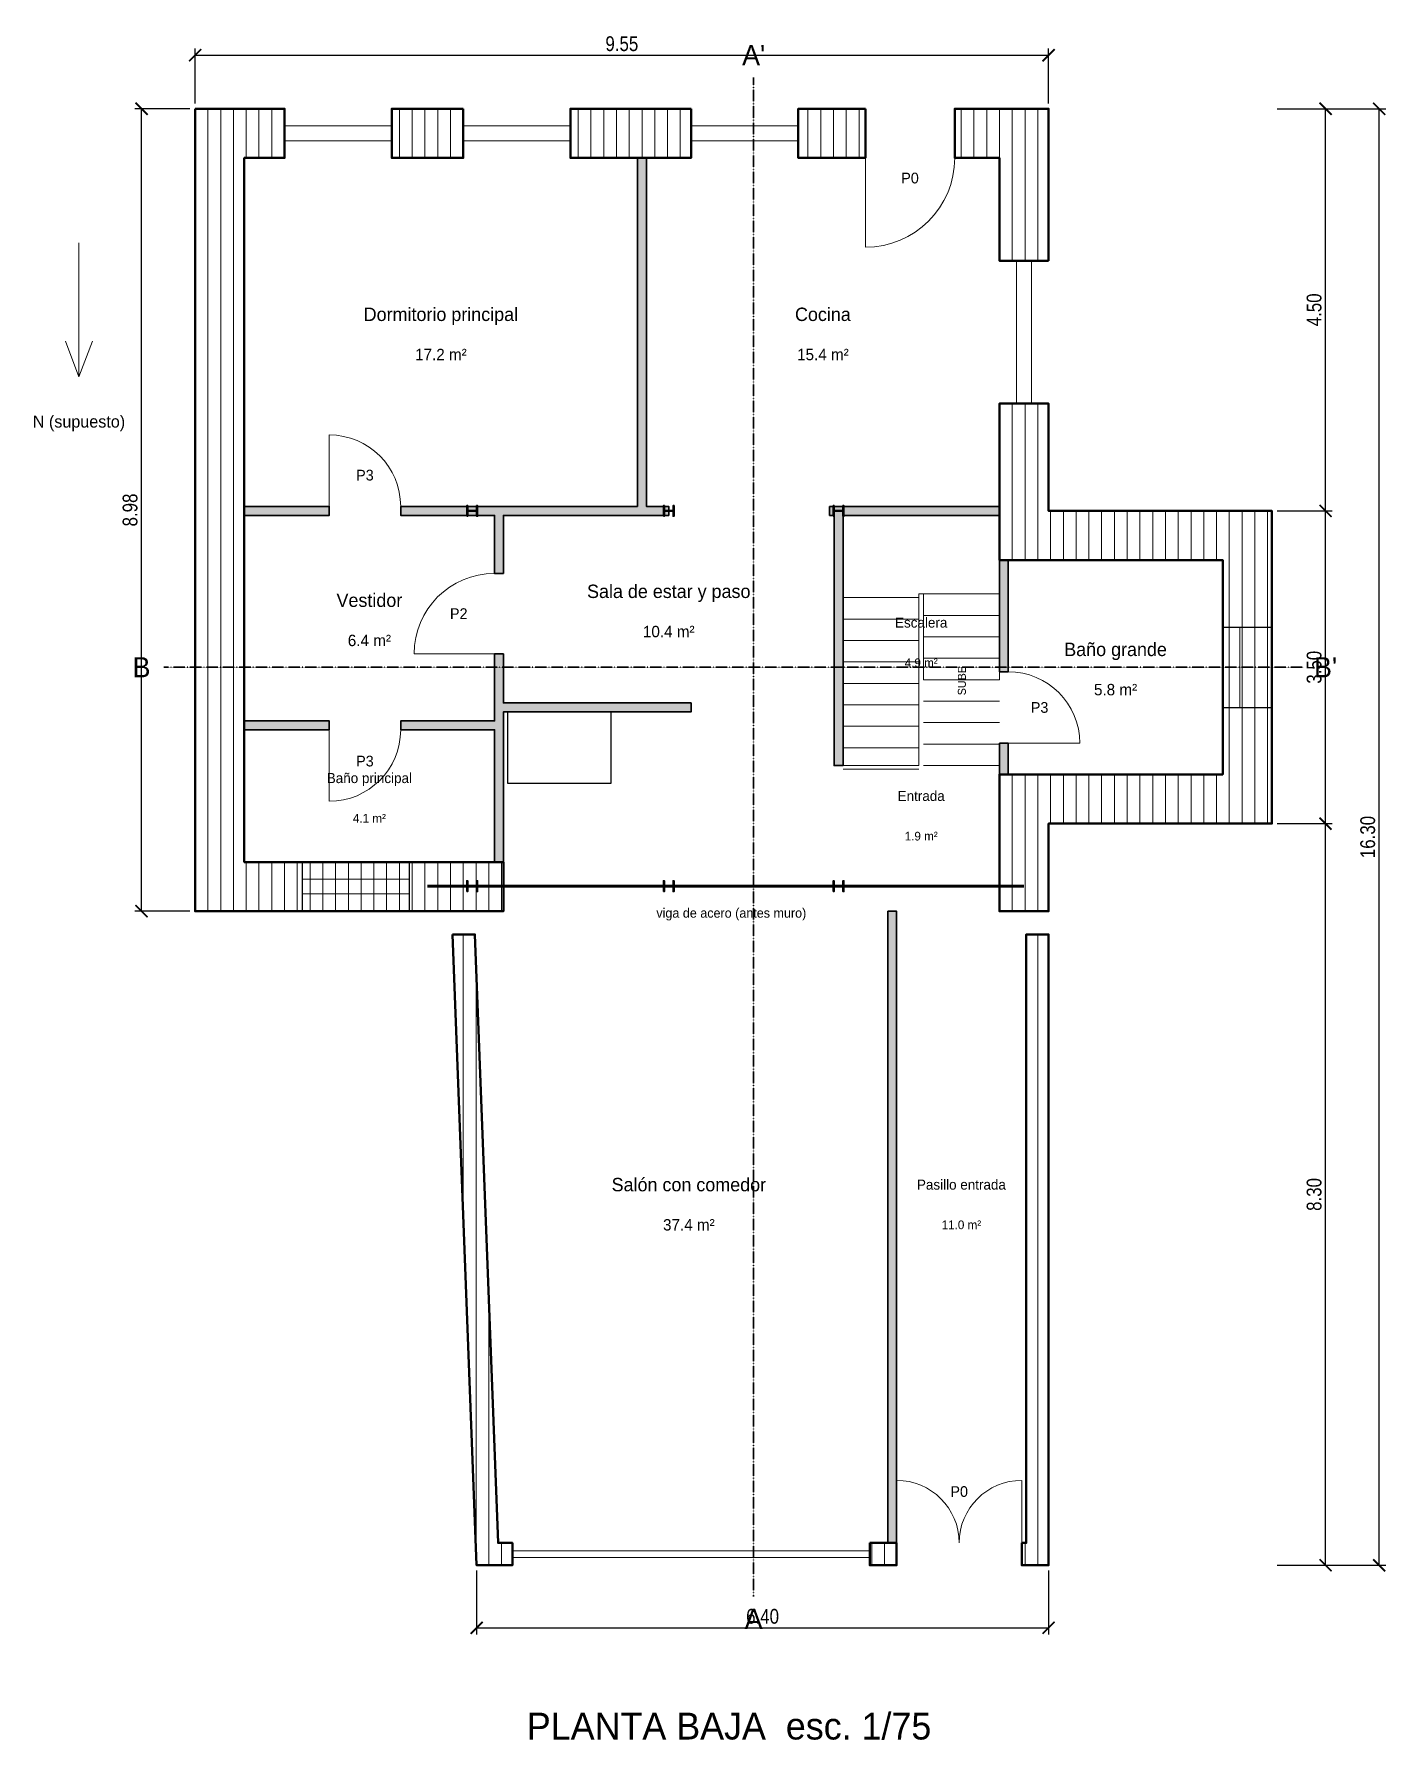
# Model space of a CAD drawing. Header units: millimetres. Extents: x -1802 to 13325, y -1954 to 17136.
import ezdxf
from ezdxf.enums import TextEntityAlignment as Align

# ---------------------------------------------------------------- set-up
doc = ezdxf.new("R2010")
doc.units = ezdxf.units.MM
doc.linetypes.add('DASHDOT', pattern=[3.556, 2.54, -0.508, 0, -0.508])
for name, color, linetype, lineweight in [('acero_pilares', 5, 'Continuous', 35), ('CARPINTERIA', 4, 'Continuous', 18), ('CORTES', 1, 'DASHDOT', 35), ('COTAS', 3, 'Continuous', 13), ('escalera', 30, 'Continuous', 18), ('HUECOS', 7, 'Continuous', 25), ('murete_pasillo', 7, 'Continuous', 35), ('muros_PB', 7, 'Continuous', 50), ('RAYADO_FORJADO', 7, 'Continuous', 9), ('RAYADO_MURO', 7, 'Continuous', 9), ('RAYADO_OTROS', 8, 'Continuous', 9), ('tabiques_PB', 7, 'Continuous', 35), ('TEXTO', 2, 'Continuous', 13), ('VIGAS', 1, 'Continuous', 60)]:
    doc.layers.add(name, color=color, linetype=linetype, lineweight=lineweight)
doc.styles.add('OpenSansCondensed-Light', font='OpenSansCondensed-Light.ttf')
doc.dimstyles.new('EZDXF', dxfattribs={"dimtxt": 0.25, "dimasz": 0.175, "dimexe": 0.375, "dimexo": 0.125, "dimgap": 0.1, "dimtad": 1, "dimlfac": 100, "dimzin": 12, "dimdsep": 46, "dimtxsty": 'OpenSansCondensed-Light', "dimblk": 'ARCHTICK', "dimcen": 2.5, "dimazin": 3, "dimtfac": 0.5, "dimtmove": 2, "dimatfit": 3})

# ---------------------------------------------------------------- blocks, each defined once
blk = doc.blocks.new('_ARCHTICK')
at = {"color": 0, "linetype": 'BYBLOCK', "const_width": 0.15}
blk.add_lwpolyline([(-0.5, -0.5), (0.5, 0.5)], dxfattribs=at)

msp = doc.modelspace()

# ---------------------------------------------------------------- hatches: boundary and pattern name
at = {"layer": 'RAYADO_FORJADO'}
h = msp.add_hatch(color=5, dxfattribs=at)
h.dxf.hatch_style = 1
h.paths.add_polyline_path([(3040, 11740), (3040, 11860), (3051, 11860), (3051, 11803.25), (3149, 11803.25), (3149, 11860), (3160, 11860), (3160, 11740), (3149, 11740), (3149, 11796.75), (3051, 11796.75), (3051, 11740)])
h = msp.add_hatch(color=5, dxfattribs=at)
h.dxf.hatch_style = 1
h.paths.add_polyline_path([(5240, 11740), (5240, 11860), (5251, 11860), (5251, 11803.25), (5349, 11803.25), (5349, 11860), (5360, 11860), (5360, 11740), (5349, 11740), (5349, 11796.75), (5251, 11796.75), (5251, 11740)])
h = msp.add_hatch(color=5, dxfattribs=at)
h.dxf.hatch_style = 1
h.paths.add_polyline_path([(7140, 11740), (7140, 11860), (7151, 11860), (7151, 11803.25), (7249, 11803.25), (7249, 11860), (7260, 11860), (7260, 11740), (7249, 11740), (7249, 11796.75), (7151, 11796.75), (7151, 11740)])
h = msp.add_hatch(color=5, dxfattribs=at)
h.dxf.hatch_style = 1
h.paths.add_polyline_path([(3040, 7540), (3040, 7660), (3051, 7660), (3051, 7603.25), (3149, 7603.25), (3149, 7660), (3160, 7660), (3160, 7540), (3149, 7540), (3149, 7596.75), (3051, 7596.75), (3051, 7540)])
h = msp.add_hatch(color=5, dxfattribs=at)
h.dxf.hatch_style = 1
h.paths.add_polyline_path([(5240, 7540), (5240, 7660), (5251, 7660), (5251, 7603.25), (5349, 7603.25), (5349, 7660), (5360, 7660), (5360, 7540), (5349, 7540), (5349, 7596.75), (5251, 7596.75), (5251, 7540)])
h = msp.add_hatch(color=5, dxfattribs=at)
h.dxf.hatch_style = 1
h.paths.add_polyline_path([(7140, 7540), (7140, 7660), (7151, 7660), (7151, 7603.25), (7249, 7603.25), (7249, 7660), (7260, 7660), (7260, 7540), (7249, 7540), (7249, 7596.75), (7151, 7596.75), (7151, 7540)])
at = {"layer": 'RAYADO_MURO'}
h = msp.add_hatch(dxfattribs=at)
h.set_pattern_fill('ANSI31', scale=45, angle=45)
h.paths.add_polyline_path([(0, 16300), (0, 7320), (3450, 7320), (3450, 7870), (550, 7870), (550, 15750), (1000, 15750), (1000, 16300)])
h = msp.add_hatch(dxfattribs=at)
h.set_pattern_fill('ANSI31', scale=45, angle=45)
h.paths.add_polyline_path([(3000, 16300), (3000, 15750), (2200, 15750), (2200, 16300)])
h = msp.add_hatch(dxfattribs=at)
h.set_pattern_fill('ANSI31', scale=45, angle=45)
h.paths.add_polyline_path([(5550, 16300), (5550, 15750), (4200, 15750), (4200, 16300)])
h = msp.add_hatch(dxfattribs=at)
h.set_pattern_fill('ANSI31', scale=45, angle=45)
h.paths.add_polyline_path([(7500, 16300), (7500, 15750), (6750, 15750), (6750, 16300)])
h = msp.add_hatch(dxfattribs=at)
h.set_pattern_fill('ANSI31', scale=45, angle=45)
h.paths.add_polyline_path([(9550, 14600), (9550, 16300), (8500, 16300), (8500, 15750), (9000, 15750), (9000, 14600)])
h = msp.add_hatch(dxfattribs=at)
h.set_pattern_fill('ANSI31', scale=45, angle=45)
h.paths.add_polyline_path([(9000, 11250), (9000, 13000), (9550, 13000), (9550, 11800), (12050, 11800), (12050, 8300), (9550, 8300), (9550, 7320), (9000, 7320), (9000, 8850), (11500, 8850), (11500, 11250)])
h = msp.add_hatch(dxfattribs=at)
h.set_pattern_fill('ANSI31', scale=45, angle=45)
h.paths.add_polyline_path([(2879.94536, 7060), (3150, 0), (3550, 0), (3550, 250), (3390.61999, 250), (3130.12818, 7060)])
h = msp.add_hatch(dxfattribs=at)
h.set_pattern_fill('ANSI31', scale=45, angle=45)
h.paths.add_polyline_path([(9250, 250), (9250, 0), (9550, 0), (9550, 7060), (9300, 7060), (9300, 250)])
h = msp.add_hatch(dxfattribs=at)
h.set_pattern_fill('ANSI31', scale=45, angle=45)
h.paths.add_polyline_path([(7550, 250), (7550, 0), (7850, 0), (7850, 250)])
at = {"layer": 'RAYADO_OTROS'}
h = msp.add_hatch(color=7, dxfattribs=at)
h.dxf.hatch_style = 1
h.paths.add_polyline_path([(2300, 11850), (2300, 11750), (3350, 11750), (3350, 11100), (3450, 11100), (3450, 11750), (5300, 11750), (5300, 11850), (5050, 11850), (5050, 15750), (4950, 15750), (4950, 11850)])
h = msp.add_hatch(color=7, dxfattribs=at)
h.dxf.hatch_style = 1
h.paths.add_polyline_path([(550, 11850), (1500, 11850), (1500, 11750), (550, 11750)])
h = msp.add_hatch(color=7, dxfattribs=at)
h.dxf.hatch_style = 1
h.paths.add_polyline_path([(7100, 11850), (7100, 11750), (7150, 11750), (7150, 8950), (7250, 8950), (7250, 11750), (9000, 11750), (9000, 11850)])
h = msp.add_hatch(color=7, dxfattribs=at)
h.dxf.hatch_style = 1
h.paths.add_polyline_path([(9000, 11250), (9100, 11250), (9100, 10000), (9000, 10000)])
h = msp.add_hatch(color=7, dxfattribs=at)
h.dxf.hatch_style = 1
h.paths.add_polyline_path([(3350, 10200), (3450, 10200), (3450, 9650), (5550, 9650), (5550, 9550), (3450, 9550), (3450, 7870), (3350, 7870), (3350, 9350), (2300, 9350), (2300, 9450), (3350, 9450)])
h = msp.add_hatch(color=7, dxfattribs=at)
h.dxf.hatch_style = 1
h.paths.add_polyline_path([(550, 9450), (1500, 9450), (1500, 9350), (550, 9350)])
h = msp.add_hatch(color=7, dxfattribs=at)
h.dxf.hatch_style = 1
h.paths.add_polyline_path([(9000, 9200), (9100, 9200), (9100, 8850), (9000, 8850)])
h = msp.add_hatch(color=7, dxfattribs=at)
h.dxf.hatch_style = 1
h.paths.add_polyline_path([(7750, 7320), (7850, 7320), (7850, 250), (7750, 250)])

# ---------------------------------------------------------------- linework, layer by layer
at = {"layer": 'acero_pilares'}
for points in [[(3040, 11740), (3040, 11860), (3051, 11860), (3051, 11803.25), (3149, 11803.25), (3149, 11860), (3160, 11860), (3160, 11740), (3149, 11740), (3149, 11796.75), (3051, 11796.75), (3051, 11740)], [(5240, 11740), (5240, 11860), (5251, 11860), (5251, 11803.25), (5349, 11803.25), (5349, 11860), (5360, 11860), (5360, 11740), (5349, 11740), (5349, 11796.75), (5251, 11796.75), (5251, 11740)], [(7140, 11740), (7140, 11860), (7151, 11860), (7151, 11803.25), (7249, 11803.25), (7249, 11860), (7260, 11860), (7260, 11740), (7249, 11740), (7249, 11796.75), (7151, 11796.75), (7151, 11740)], [(3040, 7540), (3040, 7660), (3051, 7660), (3051, 7603.25), (3149, 7603.25), (3149, 7660), (3160, 7660), (3160, 7540), (3149, 7540), (3149, 7596.75), (3051, 7596.75), (3051, 7540)], [(5240, 7540), (5240, 7660), (5251, 7660), (5251, 7603.25), (5349, 7603.25), (5349, 7660), (5360, 7660), (5360, 7540), (5349, 7540), (5349, 7596.75), (5251, 7596.75), (5251, 7540)], [(7140, 7540), (7140, 7660), (7151, 7660), (7151, 7603.25), (7249, 7603.25), (7249, 7660), (7260, 7660), (7260, 7540), (7249, 7540), (7249, 7596.75), (7151, 7596.75), (7151, 7540)]]:
    msp.add_lwpolyline(points, close=True, dxfattribs=at)
at = {"layer": 'CARPINTERIA'}
for p, q in [((1000, 16107.5), (2200, 16107.5)), ((3000, 16107.5), (4200, 16107.5)), ((5550, 16107.5), (6750, 16107.5)), ((1000, 15942.5), (2200, 15942.5)), ((3000, 15942.5), (4200, 15942.5)), ((5550, 15942.5), (6750, 15942.5)), ((7500, 15750), (7500, 14750)), ((9192.5, 13000), (9192.5, 14600)), ((9357.5, 13000), (9357.5, 14600)), ((1500, 11850), (1500, 12650)), ((11692.5, 9600), (11692.5, 10500)), ((11857.5, 9600), (11857.5, 10500)), ((3350, 10200), (2450, 10200)), ((1500, 9350), (1500, 8550)), ((9100, 9200), (9900, 9200)), ((1200, 7677.5), (2400, 7677.5)), ((1200, 7512.5), (2400, 7512.5)), ((7850, 250), (7850, 950)), ((9250, 250), (9250, 950)), ((3550, 162.5), (7550, 162.5)), ((3550, 87.5), (7550, 87.5))]:
    msp.add_line(p, q, dxfattribs=at)
for centre, radius, start, end in [((7500, 15750), 1000, -90, 0), ((1500, 11850), 800, 0, 90), ((3350, 10200), 900, 90, 180), ((9100, 9200), 800, 0, 90), ((1500, 9350), 800, -90, 0), ((7850, 250), 700, 0, 90), ((9250, 250), 700, 90, 180)]:
    msp.add_arc(centre, radius, start, end, dxfattribs=at)
at = {"layer": 'chimenea'}
msp.add_lwpolyline([(3500, 9550), (4650, 9550), (4650, 8750), (3500, 8750)], close=True, dxfattribs=at)
at = {"layer": 'CORTES'}
for p, q in [((6250, -350), (6250, 16650)), ((-350, 10050), (12400, 10050))]:
    msp.add_line(p, q, dxfattribs=at)
at = {"layer": 'COTAS'}
for p, q in [((-1300, 14800), (-1300, 13300)), ((-1300, 13300), (-1450, 13700)), ((-1300, 13300), (-1150, 13700))]:
    msp.add_line(p, q, dxfattribs=at)
at = {"layer": 'escalera'}
for p, q in [((7250, 10830), (8100, 10830)), ((8150, 10870), (9000, 10870)), ((7250, 10590), (8100, 10590)), ((8150, 10630), (9000, 10630)), ((7250, 10350), (8100, 10350)), ((8150, 10390), (9000, 10390)), ((8150, 10150), (9000, 10150)), ((7250, 10110), (8100, 10110)), ((7250, 9870), (8100, 9870)), ((8150, 9910), (9000, 9910)), ((7250, 9630), (8100, 9630)), ((8150, 9670), (9000, 9670)), ((7250, 9390), (8100, 9390)), ((8150, 9430), (9000, 9430)), ((8150, 9190), (9000, 9190)), ((7250, 9150), (8100, 9150)), ((7250, 8910), (8100, 8910)), ((8150, 8950), (9000, 8950))]:
    msp.add_line(p, q, dxfattribs=at)
msp.add_lwpolyline([(8100, 10870), (8150, 10870), (8150, 9910), (9000, 9910), (9000, 11750), (7250, 11750), (7250, 8950), (8100, 8950)], close=True, dxfattribs=at)
at = {"layer": 'HUECOS'}
for p, q in [((1000, 15750), (1000, 16300)), ((2200, 15750), (2200, 16300)), ((3000, 15750), (3000, 16300)), ((4200, 15750), (4200, 16300)), ((5550, 15750), (5550, 16300)), ((6750, 15750), (6750, 16300)), ((7500, 15750), (7500, 16300)), ((8500, 15750), (8500, 16300)), ((9000, 14600), (9550, 14600)), ((9000, 13000), (9550, 13000)), ((1500, 11750), (1500, 11850)), ((2300, 11750), (2300, 11850)), ((5300, 11750), (5300, 11850)), ((7100, 11750), (7100, 11850)), ((3350, 11100), (3450, 11100)), ((11500, 10500), (12050, 10500)), ((3350, 10200), (3450, 10200)), ((9000, 10000), (9100, 10000)), ((11500, 9600), (12050, 9600)), ((1500, 9350), (1500, 9450)), ((2300, 9350), (2300, 9450)), ((9000, 9200), (9100, 9200)), ((1200, 7320), (1200, 7870)), ((2400, 7320), (2400, 7870)), ((3550, 0), (3550, 250)), ((7550, 0), (7550, 250)), ((7850, 0), (7850, 250)), ((9250, 0), (9250, 250))]:
    msp.add_line(p, q, dxfattribs=at)
at = {"layer": 'murete_pasillo'}
msp.add_lwpolyline([(7750, 7320), (7850, 7320), (7850, 250), (7750, 250)], close=True, dxfattribs=at)
at = {"layer": 'muros_PB'}
for points in [[(0, 16300), (0, 7320), (3450, 7320), (3450, 7870), (550, 7870), (550, 15750), (1000, 15750), (1000, 16300)], [(3000, 16300), (3000, 15750), (2200, 15750), (2200, 16300)], [(5550, 16300), (5550, 15750), (4200, 15750), (4200, 16300)], [(7500, 16300), (7500, 15750), (6750, 15750), (6750, 16300)], [(9550, 14600), (9550, 16300), (8500, 16300), (8500, 15750), (9000, 15750), (9000, 14600)], [(9000, 11250), (9000, 13000), (9550, 13000), (9550, 11800), (12050, 11800), (12050, 8300), (9550, 8300), (9550, 7320), (9000, 7320), (9000, 8850), (11500, 8850), (11500, 11250)], [(2879.94536, 7060), (3150, 0), (3550, 0), (3550, 250), (3390.61999, 250), (3130.12818, 7060)], [(9250, 250), (9250, 0), (9550, 0), (9550, 7060), (9300, 7060), (9300, 250)], [(7550, 250), (7550, 0), (7850, 0), (7850, 250)]]:
    msp.add_lwpolyline(points, close=True, dxfattribs=at)
at = {"layer": 'tabiques_PB'}
for points in [[(2300, 11850), (2300, 11750), (3350, 11750), (3350, 11100), (3450, 11100), (3450, 11750), (5300, 11750), (5300, 11850), (5050, 11850), (5050, 15750), (4950, 15750), (4950, 11850)], [(550, 11850), (1500, 11850), (1500, 11750), (550, 11750)], [(7100, 11850), (7100, 11750), (7150, 11750), (7150, 8950), (7250, 8950), (7250, 11750), (9000, 11750), (9000, 11850)], [(9000, 11250), (9100, 11250), (9100, 10000), (9000, 10000)], [(3350, 10200), (3450, 10200), (3450, 9650), (5550, 9650), (5550, 9550), (3450, 9550), (3450, 7870), (3350, 7870), (3350, 9350), (2300, 9350), (2300, 9450), (3350, 9450)], [(550, 9450), (1500, 9450), (1500, 9350), (550, 9350)], [(9000, 9200), (9100, 9200), (9100, 8850), (9000, 8850)]]:
    msp.add_lwpolyline(points, close=True, dxfattribs=at)
at = {"layer": 'VIGAS'}
msp.add_lwpolyline([(2600, 7600), (9275, 7600)], dxfattribs=at)

# ---------------------------------------------------------------- texts
at = {"layer": 'CORTES'}
for s, p in [("A'", (6250, 16900)), ('B', (-600, 10050)), ("B'", (12650, 10050)), ('A', (6250, -600))]:
    msp.add_text(s, height=225, dxfattribs=at).set_placement(p, align=Align.MIDDLE_CENTER)
at = {"layer": 'TEXTO'}
for s, height, p in [('P0', 120, (8000, 15525)), ('Dormitorio principal', 150, (2750, 14000)), ('Cocina', 150, (7025, 14000)), ('17.2 m²', 127.5, (2750, 13550)), ('15.4 m²', 127.5, (7025, 13550)), ('N (supuesto)', 135, (-1300, 12800)), ('P3', 120, (1900, 12200)), ('Vestidor', 150, (1950, 10800)), ('Sala de estar y paso', 150, (5300, 10900)), ('P2', 120, (2950, 10650)), ('10.4 m²', 127.5, (5300, 10450)), ('Escalera', 112.5, (8125, 10550)), ('6.4 m²', 127.5, (1950, 10350)), ('Baño grande', 150, (10300, 10250)), ('4.9 m²', 97.5, (8125, 10100)), ('5.8 m²', 127.5, (10300, 9800)), ('P3', 120, (9450, 9600)), ('P3', 120, (1900, 9000)), ('Baño principal', 112.5, (1950, 8810)), ('Entrada', 112.5, (8125, 8610)), ('4.1 m²', 97.5, (1950, 8360)), ('1.9 m²', 97.5, (8125, 8160)), ('viga de acero (antes muro)', 105, (6000, 7300)), ('Salón con comedor', 150, (5525, 4260)), ('Pasillo entrada', 112.5, (8575, 4260)), ('37.4 m²', 127.5, (5525, 3810)), ('11.0 m²', 97.5, (8575, 3810)), ('P0', 120, (8550, 825)), ('PLANTA BAJA  esc. 1/75', 300, (5975, -1800))]:
    msp.add_text(s, height=height, dxfattribs=at).set_placement(p, align=Align.MIDDLE_CENTER)
msp.add_text('SUBE', height=90, rotation=90, dxfattribs=at).set_placement((8580, 9900), align=Align.MIDDLE_CENTER)

# ---------------------------------------------------------------- dimensions: what is measured, and where the dimension line sits
at = {"layer": 'COTAS'}
for base, p1, p2, text in [((0, 16900), (0, 16300), (9550, 16300), '9.55'), ((3150, -700), (3150, 0), (9550, 0), '6.40')]:
    msp.add_linear_dim(base=base, p1=p1, p2=p2, text=text, dimstyle='EZDXF', override={"dimtxt": 165, "dimasz": 135, "dimexe": 75, "dimexo": 60, "dimgap": 45, "dimtad": 1, "dimclrt": 3}, dxfattribs=at).render()
for base, p1, p2, text in [((-600, 7320), (0, 7320), (0, 16300), '8.98'), ((12650, 11800), (12050, 11800), (12050, 16300), '4.50'), ((13250, 0), (12050, 0), (12050, 16300), '16.30'), ((12650, 8300), (12050, 8300), (12050, 11800), '3.50'), ((12650, 0), (12050, 0), (12050, 8300), '8.30')]:
    msp.add_linear_dim(base=base, p1=p1, p2=p2, angle=90, text=text, dimstyle='EZDXF', override={"dimtxt": 165, "dimasz": 135, "dimexe": 75, "dimexo": 60, "dimgap": 45, "dimtad": 1, "dimclrt": 3}, dxfattribs=at).render()

doc.saveas('drawing.dxf')
